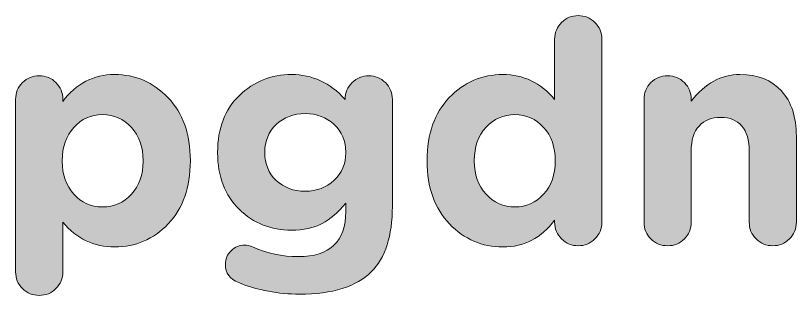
# Model space of a CAD drawing. Header units: inches. Extents: x 10 to 279, y -157 to -9.
# Drawn here: x 9.53 to 17.52, y -75.83 to -72.96 of the extents above; entities that cross this region are included whole.
import ezdxf

# ---------------------------------------------------------------- set-up
doc = ezdxf.new("R2010")
doc.units = ezdxf.units.IN
doc.header["$MEASUREMENT"] = 0
doc.layers.add('Layer 1', color=7, linetype='Continuous')

# ---------------------------------------------------------------- blocks, each defined once
blk = doc.blocks.new('block 23')
at = {"layer": 'Layer 1'}
h = blk.add_hatch(color=7, dxfattribs=at)
h.dxf.hatch_style = 2
edge = h.paths.add_edge_path()
edge.add_spline(control_points=[(15.5293, -73.2033), (15.5293, -73.2033), (15.5293, -75.0766), (15.5293, -75.0766), (15.5293, -75.1443), (15.5055, -75.2014), (15.458, -75.2479), (15.4103, -75.2946), (15.3536, -75.3179), (15.288, -75.3179), (15.2223, -75.3179), (15.1658, -75.2946), (15.1181, -75.2479), (15.0706, -75.2014), (15.0468, -75.1443), (15.0468, -75.0766), (15.0468, -75.0766), (15.0468, -75.0543), (15.0468, -75.0543), (14.9112, -75.2385), (14.7345, -75.3305), (14.5164, -75.3305), (14.3049, -75.3305), (14.1228, -75.2517), (13.9704, -75.094), (13.8179, -74.9363), (13.7418, -74.7221), (13.7418, -74.4511), (13.7418, -74.4511), (13.7418, -74.4447), (13.7418, -74.4447), (13.7418, -74.1738), (13.8174, -73.9595), (13.9688, -73.8017), (14.1201, -73.6441), (14.3027, -73.5652), (14.5164, -73.5652), (14.7281, -73.5652), (14.9049, -73.6499), (15.0468, -73.8193), (15.0468, -73.8193), (15.0468, -73.2033), (15.0468, -73.2033), (15.0468, -73.1356), (15.0706, -73.0784), (15.1181, -73.0319), (15.1658, -72.9852), (15.2223, -72.962), (15.288, -72.962), (15.3536, -72.962), (15.4103, -72.9852), (15.458, -73.0319), (15.5055, -73.0784), (15.5293, -73.1356), (15.5293, -73.2033)], knot_values=[0, 0, 0, 0, 1, 1, 1, 2, 2, 2, 3, 3, 3, 4, 4, 4, 5, 5, 5, 6, 6, 6, 7, 7, 7, 8, 8, 8, 9, 9, 9, 10, 10, 10, 11, 11, 11, 12, 12, 12, 13, 13, 13, 14, 14, 14, 15, 15, 15, 16, 16, 16, 17, 17, 17, 18, 18, 18, 18], degree=3, periodic=1)
edge = h.paths.add_edge_path()
edge.add_spline(control_points=[(14.934, -74.1066), (14.8546, -74.0187), (14.7567, -73.9748), (14.6403, -73.9748), (14.5238, -73.9748), (14.4255, -74.0182), (14.345, -74.105), (14.2646, -74.1919), (14.2245, -74.305), (14.2245, -74.4447), (14.2245, -74.4447), (14.2245, -74.4511), (14.2245, -74.4511), (14.2245, -74.5887), (14.2646, -74.7014), (14.345, -74.7892), (14.4255, -74.8771), (14.5238, -74.921), (14.6403, -74.921), (14.7567, -74.921), (14.8546, -74.8771), (14.934, -74.7892), (15.0134, -74.7014), (15.053, -74.5887), (15.053, -74.4511), (15.053, -74.4511), (15.053, -74.4447), (15.053, -74.4447), (15.053, -74.3071), (15.0134, -74.1944), (14.934, -74.1066)], knot_values=[0, 0, 0, 0, 1, 1, 1, 2, 2, 2, 3, 3, 3, 4, 4, 4, 5, 5, 5, 6, 6, 6, 7, 7, 7, 8, 8, 8, 9, 9, 9, 10, 10, 10, 10], degree=3, periodic=1)
h = blk.add_hatch(color=7, dxfattribs=at)
h.dxf.hatch_style = 2
edge = h.paths.add_edge_path()
edge.add_spline(control_points=[(9.5317, -75.5845), (9.5317, -75.5845), (9.5317, -73.8193), (9.5317, -73.8193), (9.5317, -73.7516), (9.555, -73.6944), (9.6017, -73.6477), (9.6482, -73.6012), (9.7054, -73.5779), (9.773, -73.5779), (9.8407, -73.5779), (9.8979, -73.6012), (9.9446, -73.6477), (9.9911, -73.6944), (10.0144, -73.7516), (10.0144, -73.8193), (10.0144, -73.8193), (10.0144, -73.8415), (10.0144, -73.8415), (10.1498, -73.6573), (10.3265, -73.5652), (10.5446, -73.5652), (10.7563, -73.5652), (10.9384, -73.6441), (11.0906, -73.8017), (11.2431, -73.9595), (11.3194, -74.1738), (11.3194, -74.4447), (11.3194, -74.4447), (11.3194, -74.4511), (11.3194, -74.4511), (11.3194, -74.7221), (11.2436, -74.9363), (11.0923, -75.094), (10.9409, -75.2517), (10.7583, -75.3305), (10.5446, -75.3305), (10.3329, -75.3305), (10.1561, -75.2459), (10.0144, -75.0766), (10.0144, -75.0766), (10.0144, -75.5845), (10.0144, -75.5845), (10.0144, -75.6522), (9.9911, -75.7094), (9.9446, -75.7559), (9.8979, -75.8024), (9.8407, -75.8259), (9.773, -75.8259), (9.7054, -75.8259), (9.6482, -75.8024), (9.6017, -75.7559), (9.555, -75.7094), (9.5317, -75.6522), (9.5317, -75.5845)], knot_values=[0, 0, 0, 0, 1, 1, 1, 2, 2, 2, 3, 3, 3, 4, 4, 4, 5, 5, 5, 6, 6, 6, 7, 7, 7, 8, 8, 8, 9, 9, 9, 10, 10, 10, 11, 11, 11, 12, 12, 12, 13, 13, 13, 14, 14, 14, 15, 15, 15, 16, 16, 16, 17, 17, 17, 18, 18, 18, 18], degree=3, periodic=1)
edge = h.paths.add_edge_path()
edge.add_spline(control_points=[(10.127, -74.7892), (10.2064, -74.8771), (10.3043, -74.921), (10.4207, -74.921), (10.5372, -74.921), (10.6355, -74.8776), (10.7161, -74.7908), (10.7964, -74.704), (10.8367, -74.5908), (10.8367, -74.4511), (10.8367, -74.4511), (10.8367, -74.4447), (10.8367, -74.4447), (10.8367, -74.3071), (10.7964, -74.1944), (10.7161, -74.1066), (10.6355, -74.0187), (10.5372, -73.9748), (10.4207, -73.9748), (10.3043, -73.9748), (10.2064, -74.0187), (10.127, -74.1066), (10.0478, -74.1944), (10.008, -74.3071), (10.008, -74.4447), (10.008, -74.4447), (10.008, -74.4511), (10.008, -74.4511), (10.008, -74.5887), (10.0478, -74.7014), (10.127, -74.7892)], knot_values=[0, 0, 0, 0, 1, 1, 1, 2, 2, 2, 3, 3, 3, 4, 4, 4, 5, 5, 5, 6, 6, 6, 7, 7, 7, 8, 8, 8, 9, 9, 9, 10, 10, 10, 10], degree=3, periodic=1)
h = blk.add_hatch(color=7, dxfattribs=at)
h.dxf.hatch_style = 2
edge = h.paths.add_edge_path()
edge.add_spline(control_points=[(12.4368, -75.8131), (12.2187, -75.8131), (12.0113, -75.7738), (11.8144, -75.6956), (11.7235, -75.6596), (11.678, -75.5973), (11.678, -75.5084), (11.678, -75.4533), (11.6975, -75.4068), (11.7368, -75.3687), (11.7759, -75.3305), (11.8218, -75.3115), (11.8749, -75.3115), (11.9023, -75.3115), (11.9288, -75.3167), (11.9541, -75.3274), (12.1023, -75.3951), (12.259, -75.429), (12.424, -75.429), (12.7479, -75.429), (12.9098, -75.2745), (12.9098, -74.9655), (12.9098, -74.9655), (12.9098, -74.8828), (12.9098, -74.8828), (12.8337, -74.976), (12.7527, -75.0454), (12.6669, -75.0909), (12.5813, -75.1363), (12.4769, -75.1591), (12.3543, -75.1591), (12.1447, -75.1591), (11.9664, -75.0876), (11.8193, -74.9448), (11.6722, -74.8018), (11.5986, -74.6087), (11.5986, -74.3653), (11.5986, -74.3653), (11.5986, -74.3589), (11.5986, -74.3589), (11.5986, -74.1155), (11.6727, -73.9224), (11.8208, -73.7795), (11.969, -73.6367), (12.1467, -73.5652), (12.3543, -73.5652), (12.5658, -73.5652), (12.7489, -73.6499), (12.9036, -73.8193), (12.9036, -73.8193), (12.9036, -73.816), (12.9036, -73.816), (12.9036, -73.7505), (12.9274, -73.6944), (12.9749, -73.6477), (13.0226, -73.6012), (13.0791, -73.5779), (13.1448, -73.5779), (13.2104, -73.5779), (13.2671, -73.6012), (13.3148, -73.6477), (13.3623, -73.6944), (13.3861, -73.7516), (13.3861, -73.8193), (13.3861, -73.8193), (13.3861, -74.9146), (13.3861, -74.9146), (13.3861, -75.2173), (13.3141, -75.4405), (13.1703, -75.5845), (13.0178, -75.737), (12.7734, -75.8131), (12.4368, -75.8131)], knot_values=[0, 0, 0, 0, 1, 1, 1, 2, 2, 2, 3, 3, 3, 4, 4, 4, 5, 5, 5, 6, 6, 6, 7, 7, 7, 8, 8, 8, 9, 9, 9, 10, 10, 10, 11, 11, 11, 12, 12, 12, 13, 13, 13, 14, 14, 14, 15, 15, 15, 16, 16, 16, 17, 17, 17, 18, 18, 18, 19, 19, 19, 20, 20, 20, 21, 21, 21, 22, 22, 22, 23, 23, 23, 24, 24, 24, 24], degree=3, periodic=1)
edge = h.paths.add_edge_path()
edge.add_spline(control_points=[(12.1987, -74.6495), (12.2769, -74.7226), (12.3755, -74.7591), (12.494, -74.7591), (12.6125, -74.7591), (12.7114, -74.7221), (12.7908, -74.6478), (12.8702, -74.5737), (12.9098, -74.4797), (12.9098, -74.3653), (12.9098, -74.3653), (12.9098, -74.3589), (12.9098, -74.3589), (12.9098, -74.2447), (12.8702, -74.1505), (12.7908, -74.0764), (12.7114, -74.0024), (12.6125, -73.9653), (12.494, -73.9653), (12.3755, -73.9653), (12.2769, -74.0024), (12.1987, -74.0764), (12.1204, -74.1505), (12.0813, -74.2447), (12.0813, -74.3589), (12.0813, -74.3589), (12.0813, -74.3653), (12.0813, -74.3653), (12.0813, -74.4818), (12.1204, -74.5765), (12.1987, -74.6495)], knot_values=[0, 0, 0, 0, 1, 1, 1, 2, 2, 2, 3, 3, 3, 4, 4, 4, 5, 5, 5, 6, 6, 6, 7, 7, 7, 8, 8, 8, 9, 9, 9, 10, 10, 10, 10], degree=3, periodic=1)
h = blk.add_hatch(color=7, dxfattribs=at)
h.dxf.hatch_style = 2
edge = h.paths.add_edge_path()
edge.add_spline(control_points=[(15.961, -75.0766), (15.961, -75.0766), (15.961, -73.8193), (15.961, -73.8193), (15.961, -73.7516), (15.9842, -73.6944), (16.0309, -73.6477), (16.0774, -73.6012), (16.1346, -73.5779), (16.2023, -73.5779), (16.27, -73.5779), (16.3272, -73.6012), (16.3738, -73.6477), (16.4204, -73.6944), (16.4436, -73.7516), (16.4436, -73.8193), (16.4436, -73.8193), (16.4436, -73.8382), (16.4436, -73.8382), (16.5854, -73.6563), (16.7516, -73.5652), (16.9421, -73.5652), (17.1242, -73.5652), (17.266, -73.6213), (17.3676, -73.7335), (17.4692, -73.8456), (17.5199, -74.0001), (17.5199, -74.197), (17.5199, -74.197), (17.5199, -75.0766), (17.5199, -75.0766), (17.5199, -75.1443), (17.4961, -75.2014), (17.4485, -75.2479), (17.4008, -75.2946), (17.3442, -75.3179), (17.2787, -75.3179), (17.2131, -75.3179), (17.1564, -75.2946), (17.1089, -75.2479), (17.0611, -75.2014), (17.0374, -75.1443), (17.0374, -75.0766), (17.0374, -75.0766), (17.0374, -74.3495), (17.0374, -74.3495), (17.0374, -74.2373), (17.0119, -74.1515), (16.9611, -74.0923), (16.9104, -74.033), (16.8384, -74.0034), (16.7452, -74.0034), (16.652, -74.0034), (16.5785, -74.033), (16.5246, -74.0923), (16.4707, -74.1515), (16.4436, -74.2373), (16.4436, -74.3495), (16.4436, -74.3495), (16.4436, -75.0766), (16.4436, -75.0766), (16.4436, -75.1443), (16.4204, -75.2014), (16.3738, -75.2479), (16.3272, -75.2946), (16.27, -75.3179), (16.2023, -75.3179), (16.1346, -75.3179), (16.0774, -75.2946), (16.0309, -75.2479), (15.9842, -75.2014), (15.961, -75.1443), (15.961, -75.0766)], knot_values=[0, 0, 0, 0, 1, 1, 1, 2, 2, 2, 3, 3, 3, 4, 4, 4, 5, 5, 5, 6, 6, 6, 7, 7, 7, 8, 8, 8, 9, 9, 9, 10, 10, 10, 11, 11, 11, 12, 12, 12, 13, 13, 13, 14, 14, 14, 15, 15, 15, 16, 16, 16, 17, 17, 17, 18, 18, 18, 19, 19, 19, 20, 20, 20, 21, 21, 21, 22, 22, 22, 23, 23, 23, 24, 24, 24, 24], degree=3, periodic=1)
at = {"layer": 'Layer 1', "lineweight": 0}
for points, knots in [([(15.5293, -73.2033), (15.5293, -73.2033), (15.5293, -75.0766), (15.5293, -75.0766), (15.5293, -75.1443), (15.5055, -75.2014), (15.458, -75.2479), (15.4103, -75.2946), (15.3536, -75.3179), (15.288, -75.3179), (15.2223, -75.3179), (15.1658, -75.2946), (15.1181, -75.2479), (15.0706, -75.2014), (15.0468, -75.1443), (15.0468, -75.0766), (15.0468, -75.0766), (15.0468, -75.0543), (15.0468, -75.0543), (14.9112, -75.2385), (14.7345, -75.3305), (14.5164, -75.3305), (14.3049, -75.3305), (14.1228, -75.2517), (13.9704, -75.094), (13.8179, -74.9363), (13.7418, -74.7221), (13.7418, -74.4511), (13.7418, -74.4511), (13.7418, -74.4447), (13.7418, -74.4447), (13.7418, -74.1738), (13.8174, -73.9595), (13.9688, -73.8017), (14.1201, -73.6441), (14.3027, -73.5652), (14.5164, -73.5652), (14.7281, -73.5652), (14.9049, -73.6499), (15.0468, -73.8193), (15.0468, -73.8193), (15.0468, -73.2033), (15.0468, -73.2033), (15.0468, -73.1356), (15.0706, -73.0784), (15.1181, -73.0319), (15.1658, -72.9852), (15.2223, -72.962), (15.288, -72.962), (15.3536, -72.962), (15.4103, -72.9852), (15.458, -73.0319), (15.5055, -73.0784), (15.5293, -73.1356), (15.5293, -73.2033)], [0, 0, 0, 0, 1, 1, 1, 2, 2, 2, 3, 3, 3, 4, 4, 4, 5, 5, 5, 6, 6, 6, 7, 7, 7, 8, 8, 8, 9, 9, 9, 10, 10, 10, 11, 11, 11, 12, 12, 12, 13, 13, 13, 14, 14, 14, 15, 15, 15, 16, 16, 16, 17, 17, 17, 18, 18, 18, 18]), ([(9.5317, -75.5845), (9.5317, -75.5845), (9.5317, -73.8193), (9.5317, -73.8193), (9.5317, -73.7516), (9.555, -73.6944), (9.6017, -73.6477), (9.6482, -73.6012), (9.7054, -73.5779), (9.773, -73.5779), (9.8407, -73.5779), (9.8979, -73.6012), (9.9446, -73.6477), (9.9911, -73.6944), (10.0144, -73.7516), (10.0144, -73.8193), (10.0144, -73.8193), (10.0144, -73.8415), (10.0144, -73.8415), (10.1498, -73.6573), (10.3265, -73.5652), (10.5446, -73.5652), (10.7563, -73.5652), (10.9384, -73.6441), (11.0906, -73.8017), (11.2431, -73.9595), (11.3194, -74.1738), (11.3194, -74.4447), (11.3194, -74.4447), (11.3194, -74.4511), (11.3194, -74.4511), (11.3194, -74.7221), (11.2436, -74.9363), (11.0923, -75.094), (10.9409, -75.2517), (10.7583, -75.3305), (10.5446, -75.3305), (10.3329, -75.3305), (10.1561, -75.2459), (10.0144, -75.0766), (10.0144, -75.0766), (10.0144, -75.5845), (10.0144, -75.5845), (10.0144, -75.6522), (9.9911, -75.7094), (9.9446, -75.7559), (9.8979, -75.8024), (9.8407, -75.8259), (9.773, -75.8259), (9.7054, -75.8259), (9.6482, -75.8024), (9.6017, -75.7559), (9.555, -75.7094), (9.5317, -75.6522), (9.5317, -75.5845)], [0, 0, 0, 0, 1, 1, 1, 2, 2, 2, 3, 3, 3, 4, 4, 4, 5, 5, 5, 6, 6, 6, 7, 7, 7, 8, 8, 8, 9, 9, 9, 10, 10, 10, 11, 11, 11, 12, 12, 12, 13, 13, 13, 14, 14, 14, 15, 15, 15, 16, 16, 16, 17, 17, 17, 18, 18, 18, 18]), ([(12.4368, -75.8131), (12.2187, -75.8131), (12.0113, -75.7738), (11.8144, -75.6956), (11.7235, -75.6596), (11.678, -75.5973), (11.678, -75.5084), (11.678, -75.4533), (11.6975, -75.4068), (11.7368, -75.3687), (11.7759, -75.3305), (11.8218, -75.3115), (11.8749, -75.3115), (11.9023, -75.3115), (11.9288, -75.3167), (11.9541, -75.3274), (12.1023, -75.3951), (12.259, -75.429), (12.424, -75.429), (12.7479, -75.429), (12.9098, -75.2745), (12.9098, -74.9655), (12.9098, -74.9655), (12.9098, -74.8828), (12.9098, -74.8828), (12.8337, -74.976), (12.7527, -75.0454), (12.6669, -75.0909), (12.5813, -75.1363), (12.4769, -75.1591), (12.3543, -75.1591), (12.1447, -75.1591), (11.9664, -75.0876), (11.8193, -74.9448), (11.6722, -74.8018), (11.5986, -74.6087), (11.5986, -74.3653), (11.5986, -74.3653), (11.5986, -74.3589), (11.5986, -74.3589), (11.5986, -74.1155), (11.6727, -73.9224), (11.8208, -73.7795), (11.969, -73.6367), (12.1467, -73.5652), (12.3543, -73.5652), (12.5658, -73.5652), (12.7489, -73.6499), (12.9036, -73.8193), (12.9036, -73.8193), (12.9036, -73.816), (12.9036, -73.816), (12.9036, -73.7505), (12.9274, -73.6944), (12.9749, -73.6477), (13.0226, -73.6012), (13.0791, -73.5779), (13.1448, -73.5779), (13.2104, -73.5779), (13.2671, -73.6012), (13.3148, -73.6477), (13.3623, -73.6944), (13.3861, -73.7516), (13.3861, -73.8193), (13.3861, -73.8193), (13.3861, -74.9146), (13.3861, -74.9146), (13.3861, -75.2173), (13.3141, -75.4405), (13.1703, -75.5845), (13.0178, -75.737), (12.7734, -75.8131), (12.4368, -75.8131)], [0, 0, 0, 0, 1, 1, 1, 2, 2, 2, 3, 3, 3, 4, 4, 4, 5, 5, 5, 6, 6, 6, 7, 7, 7, 8, 8, 8, 9, 9, 9, 10, 10, 10, 11, 11, 11, 12, 12, 12, 13, 13, 13, 14, 14, 14, 15, 15, 15, 16, 16, 16, 17, 17, 17, 18, 18, 18, 19, 19, 19, 20, 20, 20, 21, 21, 21, 22, 22, 22, 23, 23, 23, 24, 24, 24, 24]), ([(15.961, -75.0766), (15.961, -75.0766), (15.961, -73.8193), (15.961, -73.8193), (15.961, -73.7516), (15.9842, -73.6944), (16.0309, -73.6477), (16.0774, -73.6012), (16.1346, -73.5779), (16.2023, -73.5779), (16.27, -73.5779), (16.3272, -73.6012), (16.3738, -73.6477), (16.4204, -73.6944), (16.4436, -73.7516), (16.4436, -73.8193), (16.4436, -73.8193), (16.4436, -73.8382), (16.4436, -73.8382), (16.5854, -73.6563), (16.7516, -73.5652), (16.9421, -73.5652), (17.1242, -73.5652), (17.266, -73.6213), (17.3676, -73.7335), (17.4692, -73.8456), (17.5199, -74.0001), (17.5199, -74.197), (17.5199, -74.197), (17.5199, -75.0766), (17.5199, -75.0766), (17.5199, -75.1443), (17.4961, -75.2014), (17.4485, -75.2479), (17.4008, -75.2946), (17.3442, -75.3179), (17.2787, -75.3179), (17.2131, -75.3179), (17.1564, -75.2946), (17.1089, -75.2479), (17.0611, -75.2014), (17.0374, -75.1443), (17.0374, -75.0766), (17.0374, -75.0766), (17.0374, -74.3495), (17.0374, -74.3495), (17.0374, -74.2373), (17.0119, -74.1515), (16.9611, -74.0923), (16.9104, -74.033), (16.8384, -74.0034), (16.7452, -74.0034), (16.652, -74.0034), (16.5785, -74.033), (16.5246, -74.0923), (16.4707, -74.1515), (16.4436, -74.2373), (16.4436, -74.3495), (16.4436, -74.3495), (16.4436, -75.0766), (16.4436, -75.0766), (16.4436, -75.1443), (16.4204, -75.2014), (16.3738, -75.2479), (16.3272, -75.2946), (16.27, -75.3179), (16.2023, -75.3179), (16.1346, -75.3179), (16.0774, -75.2946), (16.0309, -75.2479), (15.9842, -75.2014), (15.961, -75.1443), (15.961, -75.0766)], [0, 0, 0, 0, 1, 1, 1, 2, 2, 2, 3, 3, 3, 4, 4, 4, 5, 5, 5, 6, 6, 6, 7, 7, 7, 8, 8, 8, 9, 9, 9, 10, 10, 10, 11, 11, 11, 12, 12, 12, 13, 13, 13, 14, 14, 14, 15, 15, 15, 16, 16, 16, 17, 17, 17, 18, 18, 18, 19, 19, 19, 20, 20, 20, 21, 21, 21, 22, 22, 22, 23, 23, 23, 24, 24, 24, 24]), ([(12.1987, -74.6495), (12.2769, -74.7226), (12.3755, -74.7591), (12.494, -74.7591), (12.6125, -74.7591), (12.7114, -74.7221), (12.7908, -74.6478), (12.8702, -74.5737), (12.9098, -74.4797), (12.9098, -74.3653), (12.9098, -74.3653), (12.9098, -74.3589), (12.9098, -74.3589), (12.9098, -74.2447), (12.8702, -74.1505), (12.7908, -74.0764), (12.7114, -74.0024), (12.6125, -73.9653), (12.494, -73.9653), (12.3755, -73.9653), (12.2769, -74.0024), (12.1987, -74.0764), (12.1204, -74.1505), (12.0813, -74.2447), (12.0813, -74.3589), (12.0813, -74.3589), (12.0813, -74.3653), (12.0813, -74.3653), (12.0813, -74.4818), (12.1204, -74.5765), (12.1987, -74.6495)], [0, 0, 0, 0, 1, 1, 1, 2, 2, 2, 3, 3, 3, 4, 4, 4, 5, 5, 5, 6, 6, 6, 7, 7, 7, 8, 8, 8, 9, 9, 9, 10, 10, 10, 10]), ([(10.127, -74.7892), (10.2064, -74.8771), (10.3043, -74.921), (10.4207, -74.921), (10.5372, -74.921), (10.6355, -74.8776), (10.7161, -74.7908), (10.7964, -74.704), (10.8367, -74.5908), (10.8367, -74.4511), (10.8367, -74.4511), (10.8367, -74.4447), (10.8367, -74.4447), (10.8367, -74.3071), (10.7964, -74.1944), (10.7161, -74.1066), (10.6355, -74.0187), (10.5372, -73.9748), (10.4207, -73.9748), (10.3043, -73.9748), (10.2064, -74.0187), (10.127, -74.1066), (10.0478, -74.1944), (10.008, -74.3071), (10.008, -74.4447), (10.008, -74.4447), (10.008, -74.4511), (10.008, -74.4511), (10.008, -74.5887), (10.0478, -74.7014), (10.127, -74.7892)], [0, 0, 0, 0, 1, 1, 1, 2, 2, 2, 3, 3, 3, 4, 4, 4, 5, 5, 5, 6, 6, 6, 7, 7, 7, 8, 8, 8, 9, 9, 9, 10, 10, 10, 10]), ([(14.934, -74.1066), (14.8546, -74.0187), (14.7567, -73.9748), (14.6403, -73.9748), (14.5238, -73.9748), (14.4255, -74.0182), (14.345, -74.105), (14.2646, -74.1919), (14.2245, -74.305), (14.2245, -74.4447), (14.2245, -74.4447), (14.2245, -74.4511), (14.2245, -74.4511), (14.2245, -74.5887), (14.2646, -74.7014), (14.345, -74.7892), (14.4255, -74.8771), (14.5238, -74.921), (14.6403, -74.921), (14.7567, -74.921), (14.8546, -74.8771), (14.934, -74.7892), (15.0134, -74.7014), (15.053, -74.5887), (15.053, -74.4511), (15.053, -74.4511), (15.053, -74.4447), (15.053, -74.4447), (15.053, -74.3071), (15.0134, -74.1944), (14.934, -74.1066)], [0, 0, 0, 0, 1, 1, 1, 2, 2, 2, 3, 3, 3, 4, 4, 4, 5, 5, 5, 6, 6, 6, 7, 7, 7, 8, 8, 8, 9, 9, 9, 10, 10, 10, 10])]:
    blk.add_open_spline(points, degree=3, knots=knots, dxfattribs=at)

msp = doc.modelspace()

# ---------------------------------------------------------------- block references
at = {"layer": 'Layer 1'}
msp.add_blockref('block 23', (0, 0), dxfattribs=at)

doc.saveas('drawing.dxf')
